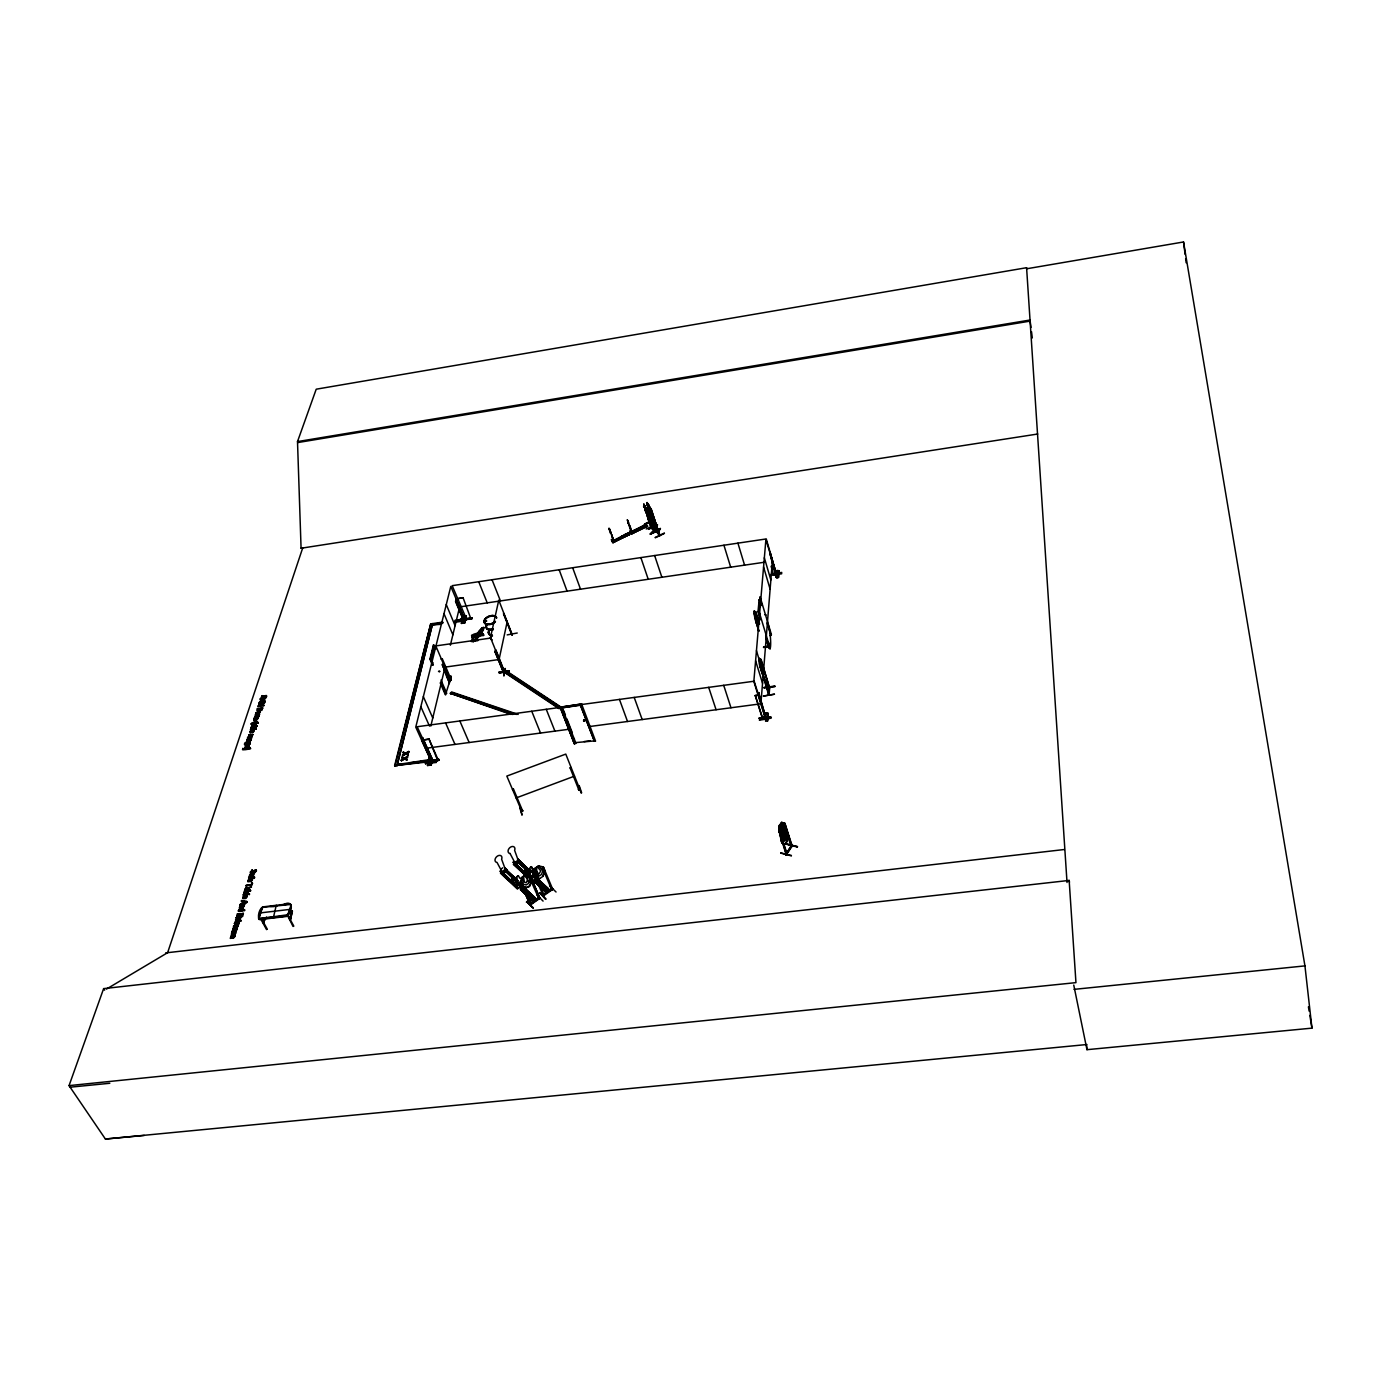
<?xml version="1.0" encoding="UTF-8"?>
<svg xmlns="http://www.w3.org/2000/svg" width="1381" height="1381" viewBox="0 0 1381 1381"><rect width="100%" height="100%" fill="white"/><g stroke="black" fill="none" stroke-linecap="round" stroke-linejoin="round"><path stroke-width="1.5" d="M230.955 937.734L231.818 933.487A1.864 1.174 -29.8 0 1 232.75 932.693L235.927 932.745A2.641 1.674 -29.8 0 1 235.461 933.798C235.081 935.835 233.993 929.448 231.835 934.195C230.403 934.885 237.549 931.157 234.269 934.367M644.962 505.774L646.705 512.109L645.428 509.779M504.6 672.305L503.426 672.72L504.514 672.599L490.479 637.556L498.783 600.148L512.196 634.897L511.695 633.413M244.385 744.117C246.767 739.37 243.229 749.607 249.581 743.686C249.616 744.1 248.615 740.699 246.595 743.323C246.422 745.792 247.475 741.39 249.495 743.047C251.497 746.793 240.864 744.238 246.077 744.583M244.61 744.549L245.818 743.013M509.278 671.201L498.921 672.184M776.674 573.426C773.602 580.935 780.507 571.958 773.222 573.892M247.855 881.354L249.201 879.214L252.136 879.006A1.933 1.208 -28.6 0 1 252.464 879.732C249.322 885.791 249.823 875.157 248.373 881.13M773.015 574.203L776.329 573.719L776.001 577.431M765.506 714.357L765.195 716.981L761.708 717.222M758.721 692.589L758.117 695.23L758.721 692.589L765.143 715.254L765.506 714.012M252.171 873.741C251.618 877.625 255.347 870.427 253.189 875.243C246.094 877.47 252.758 874.674 254.656 877.522M253.931 873.189L252.809 878.333L252.274 877.056L248.649 877.505L252.274 877.056M249.65 887.172L248.684 889.399L245.007 890.521L248.891 889.847L249.892 887.603L247.889 888.363M528.664 877.246L528.802 872.688L532.065 870.427L536.311 875.364L534.999 878.955L532.842 880.457L529.803 879.87L528.647 877.211L525.522 874.898L530.546 876.383L529.441 876.314M252.171 735.71L251.963 734.744L251.497 735.814C253.379 743.41 242.486 735.4 250.548 737.057M233.51 926.875C231.715 930.88 242.745 922.663 236.289 927.997M485.473 620.432L485.042 621.623M485.37 620.57L485.749 621.485M486.423 620.587L485.473 620.552M759.515 720.157C795.37 714.806 734.571 720.692 770.719 716.756M759.602 718.828L770.822 717.067L759.498 718.172M464.361 621.295C463.774 623.642 465.587 616.893 464.637 622.486M611.679 534.464L613.716 541.248L609.28 528.509M609.625 530.839L608.952 528.215L609.539 528.992M236.807 921.231C233.13 924.269 235.322 919.763 238.948 920.523L239.276 922.543C227.934 923.026 240.449 925.529 237.722 923.716M516.477 877.401L516.58 876.797M776.692 577.258L778.401 577.431L778.884 570.664L778.573 577.448L776.743 577.724L769.821 553.056L776.036 577.172L776.415 574.064M529.614 868.338L530.753 866.836M765.057 717.464L753.836 681.489L765.903 539.539L776.554 574.496L766.265 538.935L452.174 585.665L466.674 619.534L465.518 618.584M776.743 577.724L777.123 570.491L777.02 577.603M777.192 577.603L777.33 570.836M765.419 714.081L765.057 717.654L765.816 717.205M767.577 720.986L767.905 713.131L767.577 721.02L765.609 721.279L766.11 712.976M773.705 573.788L773.688 574.669M770.184 552.4L776.122 575.204M762.347 717.136L765.195 716.446L762.364 716.791C759.619 719.846 769.683 715.807 762.623 717.602M779.35 830.948L786.41 854.58L792.245 845.932M526.851 901.845L532.962 907.576M786.756 852.923L786.531 854.476M533.083 907.973L526.8 901.948M539.764 892.955L545.599 899.359M539.643 892.609L546.047 898.927M755.252 695.661L758.48 694.954L755.252 695.661L762.347 717.188M627.751 522.501L628.062 523.416M629.84 525.419L632.015 532.462L630.875 530.995L629.96 531.53L630.875 530.995L631.877 532.531L627.526 520.067M250.375 736.884C250.703 740.371 253.258 734.088 250.324 737.886M771.185 575.083L781.629 573.805L781.715 572.425L771.254 574.151M775.017 686.547L763.814 687.565L774.896 686.064M785.15 837.835L784.805 833.934M759.515 720.243L759.654 718.638M765.678 634.967C772.152 668.887 771.979 630.582 767.197 622.417M769.994 635.674L771.392 634.552L760.189 597.179L758.583 611.472M768.596 693.538L769.252 694.211L760.189 666.332L768.699 694.971L769.044 686.512M769.441 687.531L768.457 694.091M759.464 658.513L761.138 659.479L769.614 688.101L760.741 659.428C753.802 658.495 770.633 691.277 769.096 694.919L769.718 687.358M761.207 670.562L762.502 671.684L761.829 662.984M761.035 701.962L772.342 561.635M759.429 658.392L760.102 667.109M760.292 663.363L756.46 650.675M769.131 694.816L760.568 666.263M654.301 531.616L647.292 510.21M655.785 530.925L659.669 535.638M756.581 615.684C756.909 626.387 757.375 625.938 756.564 615.736M770.287 648.811L758.98 611.369L760.189 597.179M653.213 527.076L649.208 521.604M758.618 631.221C756.218 620.898 754.061 619.396 754.354 611.127M754.233 611.144L755.994 612.18L754.216 611.023L756.201 616.099L756.564 621.381L755.804 620.863M647.672 510.797L643.805 504.22L650.744 527.3L654.663 531.978M521.155 882.286L531.15 904.486L530.252 905.056L520.344 882.908L530.459 904.969L539.936 898.254L530.373 875.968L525.54 874.76L522.156 877.108L520.413 882.977L515.7 886.74L520.568 883.322M249.978 737.955C245.145 737.247 254.294 736.539 247.475 738.731M764.97 614.735L764.832 614.787M542.319 867.769L551.848 890.003L552.452 889.105M760.43 619.758L757.996 611.731L759.17 599.665L760.12 599.527L759.343 607.588M541.248 885.117L541.784 886.222M449.274 683.543L450.862 676L448.842 683.681M643.909 504.169L643.65 506.741L643.96 504.289L643.753 506.689L645.825 509.33C644.651 503.081 651.141 522.743 645.255 509.365M450.931 676.327L449.239 681.886M528.181 894.197L528.491 895.302M646.86 504.289C648.293 506.275 646.429 499.663 647.016 504.324L655.751 530.977M527.041 870.807L526.385 869.909L524.659 870.703M524.452 870.738L524.728 871.635L526.834 870.841M511.522 880.18L511.764 879.196M293.065 926.478L287.265 914.913M782.906 835.971L784.995 833.192L785.789 826.684L782.457 826.045L780.472 828.859L779.661 835.384L783.01 836.006M779.782 835.401L780.593 828.876L782.578 825.942L780.938 823.853L781.128 830.464L782.872 829.946L782.457 825.907L785.53 830.913L783.648 836.869L781.698 836.61L780.472 828.859M781.888 833.244L783.804 830.257C789.656 829.688 787.567 837.525 787.256 841.046L785.271 843.998L782.06 843.29L780.904 839.683L781.508 834.797M781.819 833.192C781.214 836.782 779.264 844.551 785.271 843.86L787.256 841.046L787.861 834.607M785.91 836.748C787.222 818.363 788.447 844.93 780.835 838.992L779.195 830.982M256.831 717.896L258.04 717.412L257.643 716.256L254.225 718.275L257.315 718.293L254.225 718.275M266.585 929.637L261.078 919.642M282.414 905.194C294.654 898.099 291.046 911.823 286.627 915.827L258.54 918.572L259.697 919.625L286.937 916.414C291.167 913.67 295.102 899.152 284.503 905.263M236.151 929.586C228.469 931.554 237.1 933.66 236.669 929.12M257.988 718.327C258.92 714.443 258.696 718.776 256.227 719.536M238.395 923.716C237.221 927.739 236.98 925.943 234.39 925.822C230.782 927.79 238.378 922.784 236.116 926.996M463.895 622.089L465.846 615.788L462.635 616.72L461.409 623.418L464.81 622.917L465.846 615.788M465.034 620.345L464.517 622.313M249.098 741.355C252.102 738.749 249.909 742.063 246.491 741.718C249.253 744.791 251.532 738.766 251.031 740.251M765.195 715.254L758.324 692.641M255.796 724.904C254.656 725.06 258.765 725.957 255.571 726.527C247.907 728.978 253.707 723.609 255.571 726.527M431.062 761.535L430.837 760.344M576.119 742.564L595.349 740.837M436.172 762.45C403.217 766.645 458.406 756.823 425.883 762.778M436.31 760.689L425.814 762.001M551.848 890.003L551.399 888.881M551.623 889.796C557.095 886.533 537.865 897.84 543.976 894.75M248.528 891.625L250.41 890.175L244.523 890.883L244.92 893.49L247.527 892.955L247.665 891.263L245.956 892.886L244.817 891.763L246.198 893.317M542.681 894.957L552.383 888.242M543.078 895.699L544.218 895.32L534.395 872.896M538.504 897.823L539.108 898.927L539.539 897.564M529.165 876.693L538.953 898.945L539.936 898.254L530.287 876.072L530.028 872.309A2.71 1.882 -47.5 0 1 530.528 870.565L529.683 868.597M245.956 889.243C249.719 887.793 245.162 887.275 245.162 889.088M289.647 918.969L288.18 915.966M292.254 911.425L290.407 919.867L292.409 911.097L287.455 914.412L293.825 926.168M560.082 707.227L581.591 703.982L560.082 707.227L574.41 743.91L575.998 743.375L561.998 707.78L580.555 705.277L594.296 741.096M240.398 918.158L238.309 919.763M244.023 905.142C244.765 909.63 235.409 907.386 243.488 905.815C234.442 904.952 249.201 903.761 242.176 907.162M529.976 904.831L539.833 897.961M574.41 743.91L560.134 706.882M594.089 740.285L580.469 705.38M239.034 910.545L239.569 908.37L242.883 908.059A1.864 1.174 -29.2 0 1 243.211 908.715A2.158 1.364 -29.3 0 1 242.607 909.889L242.849 910.321A2.158 1.364 -29.3 0 0 243.453 909.147A1.864 1.174 -29.3 0 0 243.125 908.491L239.362 909.423L239.793 910.683L239.983 909.302L242.314 908.871L242.262 910.39L241.83 908.387L238.792 910.114M258.126 713.908L260.301 712.251A1.761 1.018 -26 0 0 260.008 711.664C255.347 713.684 253.086 713.476 259.783 711.232A1.761 1.018 -26 0 1 260.094 711.836L258.42 713.425L259.542 711.836M471.629 618.55C456.576 620.328 477.36 618.981 470.61 618.187L455.005 620.328M471.991 618.153L466.415 618.464M580.538 704.828L562.222 707.883L505.377 670.303L503.772 671.477L558.96 708.09M431.925 760.206L438.813 759.36L437.38 759.878M461.392 623.401L463.947 622.986L465.432 615.891M431.649 760.603L439.158 760.12L432.27 760.966M463.947 622.986L465.708 615.805M461.668 623.314L462.687 616.668M255.157 725.716L255.589 724.473M258.368 714.875C255.364 716.066 255.002 712.389 259.058 714.944M430.889 761.294L430.181 765.143L431.562 758.946M430.613 765.039L431.839 758.877M427.54 765.506L428.904 757.824L427.471 765.557L431.114 765.091L431.994 758.86M431.114 765.091L432.754 760.931M432.201 760.223L433.168 761.259L431.804 761.345M764.832 716.739L765.454 717.775L754.199 681.213L417.148 726.734L433.168 761.207M463.049 597.68L457.439 598.733L463.049 597.68L470.938 618.912L470.679 617.808L471.905 617.928M252.05 873.759L250.203 874.294L250.531 875.83C253.655 873.413 248.77 873.793 249.322 876.521M251.687 875.692L251.221 874.277L250.531 875.83M437.725 760.603L428.99 738.99L422.966 740.061L432.495 761.259L438.416 760.482L428.99 738.99M258.696 705.536L260.129 704.137L262.804 704.638A1.916 1.105 -25.8 0 1 262.269 705.605L262.062 705.173A1.916 1.105 -25.8 0 0 262.597 704.206L259.628 703.861L258.212 706.157L263.944 705.363L262.062 705.173M647.827 512.506L647.654 513.49L646.135 510.297L645.911 511.298L644.271 506.171L651.521 527.507M235.547 927.048C235.65 927.393 234.062 923.423 234.597 927.635M248.925 887.258L249.012 889.001L248.131 888.794C247.216 885.29 244.989 890.745 245.749 889.019M253.206 873.275L252.395 875.606L252.032 873.483M517.236 633.016L507.172 634.897M249.892 738.386L249.495 736.764L248.045 738.196M505.153 668.404L503.858 676.034L505.36 668.767M251.618 879.3L250.393 881.078L252.222 879.3A1.933 1.208 -28.6 0 0 251.894 878.575L248.649 878.989L247.889 881.613M246.664 895.786L246.94 895.941A1.951 1.226 -29 0 1 247.268 896.683C244.282 900.844 245.024 897.115 247.026 896.252A1.951 1.226 -29 0 0 246.698 895.509L243.436 895.924L243.16 898.082M495.555 650.002L504.341 672.633M503.461 613.785L511.85 634.949M234.287 935.835L233.026 937.664L234.908 935.852A1.985 1.26 -29.8 0 0 234.58 935.075L231.628 935.248L231.559 933.055A1.864 1.174 -29.8 0 1 232.509 932.261L235.685 932.313L234.511 934.833M494.899 651.521L495.883 651.124L494.899 651.521L503.616 672.737M499.18 658.961L507.259 621.433M253.414 730.704L252.274 732.172L253.949 730.549A1.778 1.036 -26.3 0 0 253.655 729.945C248.804 730.584 249.063 733.259 252.274 730.704M250.548 872.343L252.205 869.926L251.307 872.568M483.35 629.857L483.851 627.44L480.502 634.725L483.419 629.822L477.791 635.45L479.898 630.875M483.039 634.172L473.804 635.502L474.322 636.762L483.557 635.45C484.127 631.341 469.385 633.465 472.043 637.09L473.32 636.917L471.508 635.83M483.557 635.45L483.16 633.62M249.426 743.668A1.933 1.139 -26.5 0 0 249.978 742.667C246.422 740.958 242.279 744.86 250.203 743.099A1.933 1.139 -26.5 0 1 249.65 744.1L249.806 744.1M451.104 680.039L450.068 679.383M481.503 633.862L474.719 641.198M482.487 627.699L474.374 636.503L473.407 640.732M527.663 879.887L526.109 882.735L524.4 882.148L523.554 876.849L524.642 876.089L527.024 878.385L528.647 872.568L532.082 870.289L536.898 871.515L538.4 875.002L536.57 880.785L533.152 883.046L528.336 881.855M534.188 875.416L532.634 878.247L530.943 877.66M450.983 679.21L450.068 679.072L451.242 679.711M482.832 627.906L474.374 636.503M476.255 637.573L476.738 635.139M472.043 637.09L471.646 635.277M471.404 641.647L472.803 635.64M473.804 635.502L472.423 641.44L477.878 640.663M436.172 762.467L436.551 760.879L425.918 762.623M469.851 618.792L459.89 620.086L469.851 619.068L470.179 617.704M442.265 658.72L441.299 659.1L442.265 658.72L451.311 679.97M430.768 760.344L431.286 758.376M463.826 621.381L464.448 619.137M431.821 758.29L430.803 760.551M260.129 709.161L260.923 710.266L262.252 708.798M260.526 709.005C263.288 709.627 259.507 708.626 259.024 710.628M466.243 618.343L460.287 619.344L460.028 620.362M460.011 620.656L460.339 619.275M442.783 622.106L430.717 623.867L394.621 765.661L431.804 761.466L432.167 759.947M454.97 622.279L465.155 620.811L466.277 619.309M425.641 764.021L426.004 762.45M459.821 620.224L469.868 618.774M445.77 694.695L441.195 682.49M442.352 664.744L449.101 680.729L442.352 665.021M421.999 740.147L422.603 737.592L421.619 740.199L431.459 761.639L415.75 727.148L450.793 586.424L465.034 620.086M464.448 622.572L455.54 601.512L456.075 599.302L465.155 620.811M464.81 622.917L455.885 601.46L456.421 599.233M430.82 726.043L445.338 666.005M450.361 645.203L459.493 607.467M445.856 693.521L449.723 681.368L442.369 664.226M406.894 760.051L404.944 758.307L407.499 756.443L404.443 758.048L402.009 757.116L404.012 758.86L401.405 760.776L404.512 759.118L406.894 760.051L406.843 759.015M408.155 755.044L406.187 753.318L408.741 751.454L405.686 753.059L403.269 752.127L405.272 753.871L402.665 755.77L405.772 754.13L408.155 755.044L408.103 754.009M404.944 758.307L407.533 757.496L407.499 756.443M406.187 753.318L408.776 752.507L408.741 751.454M432.477 665.055L429.905 659.117L433.427 645.048L435.567 648.932M432.926 665.003L430.354 659.065L433.876 644.979M432.719 663.001L431.062 659.169L434.1 646.981M401.405 760.776L401.353 759.723L404.012 758.86M402.665 755.77L402.613 754.716L405.272 753.871M402.061 758.152L402.009 757.116M403.321 753.146L403.269 752.127M394.931 766.3L430.717 623.867M397.486 763.952L432.616 623.591L396.951 766.041M438.709 671.546L438.485 671.321M768.613 643.442L768.354 642.32L768.82 643.805M760.171 615.218L760.016 614.39M760.085 615.322L759.723 613.993M290.373 919.85L289.596 919.263L291.805 911.477M292.409 911.097L287.507 914.084M289.993 919.901L291.84 911.201M464.603 620.155L464.379 619.396M516.58 877.177L517.927 875.813M265.066 918.365L262.873 922.266L266.533 916.932M263.391 923.026L264.997 919.073L263.391 923.026L264.185 918.486M259.231 916.898L260.232 913.514M260.733 911.84L261.734 908.474M260.888 912.133L261.889 908.767M232.284 938.32C237.308 931.433 229.919 942.515 235.15 936.283A1.985 1.26 -29.9 0 0 234.822 935.507L231.49 935.921L230.489 938.459M243.211 903.329C246.422 898.082 244.264 906.437 243.401 901.5M249.685 881.682C250.341 875.571 253.793 881.699 249.443 881.268M233.026 937.664L233.354 935.369M239.396 916.242L240.052 914.118L238.171 914.792L237.446 913.825L243.384 913.583L242.504 916.483L241.589 916.121L242.279 913.859L240.967 914.464C241.312 917.433 238.361 915.948 240.311 916.587M244.472 898.651L245.507 895.803M250.393 881.078L250.703 878.868M237.342 925.028L236.738 927.359M239.638 916.673L240.967 914.464M238.602 924.735L238.758 921.11L238.671 922.612M238.948 920.523L239.655 920.057M252.222 878.402L252.499 877.487M252.55 876.124L248.891 877.936M232.008 931.502L235.823 930.898L236.116 929.361C227.589 930.052 239.086 927.342 236.911 929.551M238.896 922.543L238.965 923.561M239.276 922.543L239.362 921.041M240.156 917.726C242.417 921.783 230.644 920.091 238.136 919.211C244.282 917.778 229.125 917.64 240.225 917.916M252.809 878.333L253.69 877.021M253.137 876.037L254.432 876.883L253.724 878.437M249.944 875.899C249.719 871.135 257.677 872.136 256.227 870.323A1.985 1.226 -28.4 0 0 255.848 869.737L251.307 872.291M237.221 929.258L237.152 928.239M240.708 917.864L240.639 916.846M244.092 905.349L244.489 904.279M253.172 871.687L256.072 870.168A1.985 1.226 -28.4 0 1 256.469 870.755L254.743 872.809L255.468 870.393M250.617 886.619C254.639 882.994 237.636 887.914 251.273 884.513C254.328 879.852 249.633 888.501 251.515 886.965M239.31 920.557L240.777 920.298L239.604 921.472M241.83 916.552L243.142 913.152M242.262 903.157C236.22 905.591 247.613 904.52 246.733 901.43L241.537 900.567L243.039 901.828L242.504 903.588L242.814 901.396L241.347 901.172M250.859 887.051L252.395 882.908M240.829 921.317L240.777 920.298M242.607 909.889C249.201 909.63 236.03 913.083 238.948 910.321M249.357 893.628C240.933 899.186 241.899 890.814 249.426 894.646M250.41 890.175L250.479 891.177M244.523 910.683L244.454 909.665M246.75 902.604L246.733 901.43M243.384 913.583L237.687 914.257L236.807 917.157L237.446 913.825M244.782 891.867L244.523 890.883M244.765 890.089L246.008 887.517L248.114 888.138M248.649 877.505L252.447 876.503M232.25 931.933L232.198 930.915M232.923 929.758L232.854 928.74M234.666 924.079L234.615 923.043M235.771 920.523L235.702 919.504M236.427 918.365L236.375 917.347M238.585 911.391L238.516 910.372M239.655 907.921L239.586 906.903M240.311 905.798L240.242 904.779M240.605 904.831L240.553 903.761M241.589 901.603L241.537 900.567M243.522 895.354L243.453 894.336M245.007 890.521L244.955 889.519M246.353 886.136L246.301 885.1M238.999 921.541L235.426 922.543L241.019 920.73M238.171 914.792L237.48 917.07L237.929 914.36M252.205 869.926L251.066 872.136L253.293 871.843M252.43 870.393L250.617 871.981M232.043 937.889C235.081 933.591 229.16 936.128 231.3 938.338M244.23 898.22C247.182 894.077 241.382 896.545 243.488 898.686M612.025 541.283L628.113 532.928L629.477 534.844M612.957 542.578L629.391 534.533L612.801 542.37L611.472 540.057L613.147 539.263L614.718 541.784L614.303 540.748L612.56 541.835M628.113 532.928L628.597 533.756L612.18 541.594C614.959 546.116 609.487 534.844 612.163 541.352M526.903 878.42L528.647 872.568M529.976 885.204L531.944 879.542L530.131 885.325L526.696 887.586C514.198 883.875 528.906 890.452 530.131 885.325M539.798 878.54L534.999 877.47L533.429 873.914L535.241 868.114L538.607 865.783L542.802 870.859L541.507 874.449L539.332 875.951L536.311 875.364L535.327 868.166L538.676 865.852L543.406 867.009L544.77 870.548L543.044 876.296L539.712 878.609M526.834 878.368L528.405 881.924L533.17 882.925L536.415 880.664L538.4 875.002L536.743 871.549L536.622 867.855L537.779 867.182M263.84 703.119L264.686 702.497M259.921 710.386L257.298 710.749L257.436 708.505L262.58 707.797L261.527 709.989L259.818 710.162M264.479 702.066L264.513 703.033M242.745 748.865C266.498 746.828 227.244 752.973 249.823 747.328M255.934 728.788L250.513 729.531L256.124 728.132L255.226 726.838M258.057 723.368C257.936 718.483 246.906 725.957 253.362 723.161A4.799 2.797 -26.2 0 1 255.002 722.746L256.503 722.729A5.092 2.969 -26.2 0 1 257.556 723.057L258.023 722.367M262.58 707.797L261.7 710.438L259.697 709.972M263.719 704.949L263.788 705.846M265.048 700.892C257.436 705.95 258.23 698.544 265.1 701.79M257.436 708.505L257.867 710.594M262.753 695.696L261.924 695.782C259.68 700.685 264.444 695.8 266.309 695.834A1.795 1.036 -25.7 0 1 266.671 696.317L265.912 697.957L264.893 697.612L265.549 695.834L261.889 697.854L262.77 695.661L261.976 697.664L266.101 695.42A1.795 1.036 -25.7 0 1 266.447 695.886L265.117 698.026M246.405 747.466L247.061 745.429L248.908 745.516A1.795 1.053 -26.6 0 1 249.201 746.137L246.612 747.898L248.977 745.723A1.795 1.053 -26.6 0 0 248.684 745.101L245.645 745.516L245.404 747.38M253.293 730.169L253.862 730.359A1.778 1.036 -26.3 0 1 254.173 730.981C251.635 735.659 251.204 727.183 249.978 732.879M257.556 713.545C262.701 710.438 255.52 714.926 258.195 711.578M246.612 747.898C248.062 742.736 248.873 749.676 247.579 745.36M251.601 732.707C252.36 727.39 255.243 732.586 251.394 732.293M247.285 747.345L247.786 745.792M252.274 732.172L252.55 730.204M258.42 713.425L258.696 711.508M254.139 728.219L251.049 727.873L255.157 727.752M254.553 726.941L254.881 727.027M250.22 739.94C242.296 741.373 252.447 737.316 250.772 739.871M251.722 736.211C246.629 734.985 251.808 733.57 252.36 735.365M254.346 728.633L254.95 727.338M255.071 724.766C247.216 725.957 258.005 722.28 255.606 724.68M259.404 713.753L259.455 714.65M263.15 702.29C249.288 705.294 273.801 700.236 259.162 703.292M264.893 697.647C268.777 693.763 258.592 702.014 262.131 696.197L262.977 696.093M251.204 739.819L251.152 738.904M252.758 735.072L252.706 734.174M256.193 724.611L256.141 723.696M258.834 716.532L258.782 715.634L258.402 716.601M263.219 703.188L263.806 702.169M242.97 749.279L242.952 748.26M251.221 724.317L254.605 722.384L258.247 722.781M246.491 741.718L250.22 740.216M257.556 717.723C258.817 721.607 250.651 720.243 257.332 718.172M257.902 716.687C249.616 716.29 260.595 717.568 258.851 714.512M246.698 742.149L246.647 741.234M247.303 740.337L247.234 739.422M247.682 739.163L247.631 738.248M248.856 735.607L248.804 734.692M250.721 729.945L250.669 729.047M251.273 728.305L251.204 727.39M251.67 727.045L251.618 726.147M252.309 725.146L252.257 724.231M253.897 720.312L253.845 719.415M254.432 718.69L254.38 717.792M254.967 717.067L254.915 716.169M255.589 715.185L255.537 714.288M258.42 706.589L258.368 705.691M259.369 703.723L259.317 702.825M259.749 702.532L259.697 701.634M257.85 708.936C256.607 712.769 262.977 706.899 258.074 709.351M1073.762 985.085L1086.968 1049.681L1311.95 1028.137L1304.941 965.889L1183.534 241.968L1026.774 268.76L1026.584 267.707L316.214 389.2L297.502 441.592L301.075 548.24L1037.735 434.014M630.202 531.875L631.186 533.946L647.741 526.351L646.204 524.245L630.168 532.583L646.515 524.745L629.926 532.41L629.632 531.357L631.393 530.684L632.878 533.066L632.463 532.03L630.72 533.135L630.461 531.702M574.375 738.904L574.082 738.749M573.926 738.455L574.151 738.921M568.937 724.939L569.265 726.406L569.127 725.474M583.593 720.934L584.957 720.157L583.973 719.898M583.87 719.708L584.318 720.796L585.026 719.933M583.524 720.813L584.819 721.158L584.491 719.967M563.69 711.612L563.051 710.145L563.552 711.232M563.396 710.732L563.137 710.145M144.315 1135.424L105.405 1139.032L69.05 1085.621L103.627 988.623L1069.153 880.422L1069.515 882.217M578.397 789.224L579.606 788.758M529.786 879.835L528.491 883.426L526.316 884.928L523.261 884.341L522.26 877.159L525.522 874.898M646.239 524.521L629.926 532.272M254.38 877.349L254.363 878.368M647.292 525.798L631.117 533.86L629.978 532.203M522.45 810.146L521.569 811.372L522.657 810.958L513.456 789.052L512.541 789.69L513.456 789.052M780.766 852.819L791.417 855.944M621.329 536.933L622.727 536.864M780.869 853.199L791.365 855.409M503.737 670.51L504.617 671.201M792.159 846.018L784.943 823.3L781.525 822.334L779.488 825.286L780.541 833.002L782.492 833.261L784.373 827.305L781.422 822.437L784.65 823.059L791.779 845.897C776.277 870.876 795.801 837.214 791.365 845.949M786.048 854.269L779.195 831.828M786.825 852.837L787.049 853.821L779.73 831.034M791.209 846.553L791.417 845.051M486.733 621.087L485.18 620.777M446.788 676.673L447.012 677.191M503.892 870.272L500.474 873.189L517.271 888.932L520.654 886.067M502.183 872.015L500.785 872.757L517.91 888.501L500.733 872.619L500.474 870.962L502.649 873.655L506.741 870.807L506.62 869.426L507.241 870.824L502.408 874.208L501.786 872.809L505.653 870.254L501.614 859.241A4.039 2.848 -46.9 0 0 499.922 855.391A4.039 2.848 -46.9 0 0 495.33 858.585A4.039 2.848 -46.9 0 0 497.022 862.435L502.425 872.499M506.033 869.322L504.928 867.838L506.62 869.426M513.697 863.902L515.113 863.125L522.743 870.254M518.963 860.449L513.421 864.299L525.678 875.658M501.666 871.963L518.22 888.276L502.943 873.966M520.568 890.089L520.516 888.604L533.014 900.032L520.741 889.796L531.961 900.775M532.686 899.963L531.875 900.809L532.6 900.326M535.31 898.237L523.503 886.481L525.056 888.501L521.811 890.797L521.397 889.847L523.951 888M534.982 882.39L545.495 891.332L535.776 881.561M545.167 891.418L546.134 890.883L534.689 880.267M536.139 879.214L547.67 889.778L548.689 889.071L537.278 878.42L548.654 889.088L545.132 891.28L548.309 888.794L539.626 881.423M529.648 894.767L529.199 893.835M524.556 870.962L525.971 869.667L527.076 870.548M526.955 870.582L524.625 871.411M511.557 879.921C513.646 876.106 515.027 882.459 511.488 880.18M255.968 728.184L256.262 727.286M259.093 715.686L258.955 714.702M251.497 735.78L251.618 735.227M521.293 810.267L522.536 810.354M786.652 844.033L797.579 846.674L786.6 844.05M786.497 852.94L791.365 846.277M782.906 836.109L784.943 833.157L785.513 826.753M784.581 823.214L791.727 846.691M530.943 903.537L538.763 898.082M650.468 508.571L660.032 535.535L655.474 530.114L656.493 531.15M649.001 522.588L652.868 527.266M534.343 873.31L533.429 873.914M287.68 914.774L258.938 918.745M639.627 527.87L640.525 528.388M485.283 621.036L486.216 620.673M261.527 705.242C253.793 705.432 267.966 703.982 259.3 705.553M245.594 742.615L245.041 744.014L246.198 744.117M545.046 891.677L535.155 882.131M513.508 864.282L525.781 875.606M514.129 863.867L513.439 862.055L528.371 875.83M259.887 710.386L258.023 711.301M787.015 853.734L785.737 853.596L786.859 853.026M765.868 615.184L765.972 614.735M483.937 627.492L481.986 627.716L476.687 635.174L479.69 630.409M474.615 637.124L480.018 631.255M473.131 642.027L481.261 633.24M474.374 640.991L481.606 633.43M511.091 714.46L450.31 693.314L451.639 691.967L518.186 714.46M450.586 693.97L451.915 692.623L516.442 714.443M262.01 908.025L263.063 907.49M552.797 889.45L543.406 867.009L542.457 867.82L543.354 867.199M503.478 672.478L494.95 651.262M451.173 680.022L449.861 679.383M522.639 811.01L521.69 810.958M519.774 807.781L522.07 815.153L520.171 807.16M797.338 847.019L786.807 844.343M560.859 707.521L505.653 670.959L504.03 672.133L559.219 708.764M627.923 521.863L627.216 519.757M527.835 896.338L531.081 894.042L527.905 896.528M520.533 885.791L517.961 888.415M524.659 887.569L524.728 888.501M535.034 881.371L537.692 878.523L538.089 879.473L534.861 881.751M517.599 880.37L512.869 884.064L517.72 880.646M529.096 872.809L525.868 875.071L530.701 871.67M519.308 881.976L514.561 885.67L517.806 883.391M530.58 872.188L517.979 860.346L517.875 858.965L520.171 861.934L515.355 865.283L514.75 863.885L518.462 861.243M513.439 862.055L513.922 863.177L517.979 860.346M519.567 860.518L519.67 861.899L515.614 864.748L515.13 863.626M502.719 867.786L501.389 868.942M536.933 894.905L543.078 901.103M526.42 902.294L526.765 901.465L533.204 907.99M539.332 897.253L529.631 904.054L530.718 903.278M542.733 894.905L551.399 889.226M551.468 888.829L552.486 889.14M552.832 889.312L543.354 895.976L542.785 895.285M556.042 892.005L549.552 885.67M543.389 895.993L533.636 873.914L531.184 871.618L530.097 872.378L517.53 861.002M520.568 882.908L521.431 882.2M534.499 873.206L533.636 873.914L535.241 868.114M520.775 883.132L521.673 882.511L531.064 904.072M481.676 628.942L483.782 627.544M250.082 747.742L245.887 749.382L243.211 748.675M251.031 723.886L253.137 722.746A4.799 2.797 -26.2 0 1 254.777 722.315L256.279 722.315A5.092 2.969 -26.2 0 1 257.349 722.643L257.833 722.954M106.475 989.072L167.619 952.683L302.715 547.912L301.093 548.171M541.49 885.117L542.526 884.962M512.127 879.196L514.025 879.283L513.093 880.439M578.812 789.604L579.468 788.482L579.916 789.552L565.778 754.095L506.827 776.087L521.811 811.337M579.692 789.673L578.484 789.449M522.225 810.267L522.674 811.027M402.458 755.338L405.565 753.698L407.947 754.596M403.476 752.576L405.893 753.491L408.931 751.885M401.198 760.344L404.305 758.687L406.704 759.602M402.216 757.565L404.633 758.497L407.688 756.874M612.249 540.454L612.94 540.126M650.227 533.774L659.617 530.045L650.33 534.136L660.446 528.578L651.159 532.669L660.377 528.44M650.347 534.119L659.583 529.976M655.215 537.433L664.313 533.066M655.319 537.779L664.434 533.411M648.121 507.656L651.867 514.267L650.416 512.61M644.875 509.382L647.275 514.319M644.841 509.986L648.449 516.58L648.794 514.181M655.043 531.737L647.171 510.003M651.211 508.881L659.704 535.69L650.313 508.346L650.883 509.019L647.05 502.477L647.551 505.153M628.648 523.002L628.131 521.034M647.275 514.267L648.5 515.993L647.171 514.302M651.918 512.437L651.815 514.146M610.367 533.187L609.815 531.564M628.424 523.882L628.2 523.347M611.559 534.706L613.855 541.179L612.974 539.936M653.472 519.791L644.392 524.262L653.42 519.929M629.943 531.72L630.824 531.53M644.547 524.435L653.576 520.085M647.326 525.712L631.393 534.205M613.06 542.716L629.218 534.395M646.204 529.009L655.474 524.953M648.362 528.923L657.408 524.59M657.563 524.987L648.535 529.372M643.822 504.98L647.62 511.402L643.926 504.928L644.288 507.518M644.426 505.291L645.065 507.621M647.672 503.547L650.002 509.796L647.775 503.495M644.495 505.878L649.225 522.95M648.103 504.065L650.934 509.071M644.858 505.809L654.525 531.978M648.397 504.169L650.796 511.833L648.397 507.707M652.419 526.886L644.823 506.447L646.705 511.35M770.961 635.519L767.232 623.487M485.059 621.502L485.974 621.157M570.094 767.905L571.078 767.543L570.094 767.905L578.863 789.984M581.125 793.057L578.743 785.703M579.778 789.276L578.812 789.967M246.871 893.196L248.39 891.418M516.062 797.976L574.496 776.139M240.363 904.4L246.509 902.173M242.97 902.898L245.853 901.879M472.043 618.74L471.957 617.704M250.479 738.317L251.307 736.228M517.53 875.813L518.134 875.709M245.542 747.604L247.061 745.429L244.989 748.07M244.92 895.786L242.659 898.565M251.946 730.756L250.703 732.759M431.511 760.31L432.408 760.171M245.197 898.03L246.509 896.407M247.061 745.429L245.438 746.379L245.714 747.932M256.952 717.896L257.315 719.259L253.69 719.898M465.829 619.344L466.726 619.189M297.502 441.592L1030.002 320.029L1030.986 327.435M297.933 442.541L1030.209 321.1M512.869 880.785L511.436 879.956M528.63 895.164L528.992 893.818M528.923 895.285L527.956 894.715M437.38 759.843L432.892 760.102M649.277 522.329L652.799 526.575M654.991 531.754L651.107 527.059L654.715 531.357M430.751 760.931L431.355 760.258L431.804 761.466M460.874 606.725L764.66 562.205M778.884 570.681L776.933 570.508M776.554 574.496L773.584 574.945L771.116 566.245M430.993 624.505L443.059 622.745M455.281 620.967L465.466 619.499M442.472 623.418L432.27 624.903L440.694 624.35M454.694 621.64L464.879 620.155L465.086 618.93M498.921 672.271L509.123 670.769M472.164 636.555L483.678 634.897M476.324 637.47L478.05 637.142M490.583 638.091L435.809 645.911L450.396 680.143M758.98 611.369L760.361 617.342M754.302 612.387L756.046 619.137L754.354 613.164M754.147 613.509L758.67 630.547M756.063 622.986L757.34 624.074M444.906 667.144L499.283 659.497M259.542 702.118L265.256 701.324M258.212 706.157L263.944 705.363M449.136 680.557L449.723 681.368M262.787 708.211L257.643 708.936L257.298 710.749M757.996 611.731L758.963 611.61M255.381 714.771L259.611 714.167M254.76 716.653L258.989 716.048M765.264 646.377L768.975 646.74L763.572 647.465M763.572 647.016L769.01 646.325L763.555 647.396M252.084 724.714L256.348 724.127M251.463 726.63L255.727 726.026M255.986 726.043L257.056 725.819M251.049 727.873L255.468 727.286L256.141 729.203M250.513 729.531L256.296 728.719M759.533 659.807L761.19 666.66L759.464 660.636M248.632 735.193L252.913 734.588M248.597 738.127L249.668 737.972M762.571 669.06L761.708 663.001M247.078 739.923L251.377 739.318M246.733 744.031L248.891 743.738M763.935 687.859L775 686.374M422.966 740.061L428.939 739.249M769.856 647.689L768.906 647.81L765.885 637.798M426.781 748.157L569.87 729.151M589.083 726.596L761.224 703.758M767.957 713.148L765.851 712.976M432.546 761L438.468 760.206L437.449 759.446M765.437 717.533L762.243 717.947L755.269 695.385M466.674 619.568L465.138 618.688L466.364 618.774M568.42 706.399L574.479 705.622M399.385 764.263L403.476 763.728M409.622 762.916L415.767 762.105M419.876 761.57L426.021 760.758M394.621 765.661L431.511 760.81L431.856 759.291L397.331 764.539M574.461 743.565L560.496 707.055M584.111 741.562L590.101 740.803M250.289 875.399L251.463 875.261M250.168 878.937L247.7 881.406L248.701 881.751M252.637 883.339L251.722 882.994M246.129 885.704L251.273 884.513M245.991 889.399L247.164 889.243M244.765 891.315L250.651 890.607M245.352 891.798L247.769 891.505M243.28 894.923L249.598 894.059M240.484 905.211L244.73 904.71M240.07 905.366L243.246 904.987L243.712 906.247L239.414 907.49M239.552 910.252L242.02 909.958M270.797 906.575L276.597 905.884M272.886 906.644L276.752 906.178L276.269 905.297L273.3 918.02M238.343 910.959L244.696 910.096M241.589 916.121L242.504 916.483M236.186 917.933L240.881 917.277M235.53 920.091L239.379 919.418L239.621 917.985M234.425 923.647L239.137 922.974M232.681 929.327L237.394 928.671M232.44 931.329L235.875 930.829L236.772 929.344M230.247 938.027L232.802 935.438M165.668 952.907L1064.388 849.505M773.93 574.928L776.916 574.22M69.05 1085.621L1075.954 982.633L1069.153 880.422M1074.038 989.366L1304.941 965.889M70.12 1087.192L109.807 1083.274M105.405 1139.032L1086.951 1044.519M581.66 792.78L579.174 785.565M651.141 527.11L644.461 506.361M244.368 891.418L244.195 893.3M535.638 898.133L523.572 887.413M534.999 898.582L523.106 888.259M521.017 889.744L531.944 900.222M782.82 840.874L784.771 841.133L786.031 839.234L785.772 832.484M243.643 901.931L246.094 902.311M241.779 900.999L246.975 901.862M780.938 839.027L784.045 839.579M259.041 919.28L287.352 915.948L291.132 904.883L289.855 903.692L262.735 906.903C259.265 908.853 257.47 915.966 259.024 919.453M536.898 871.515L532.065 870.427M584.543 720.45L584.957 720.364M531.253 866.647L532.773 869.115L531.512 866.716M450.31 693.314L512.834 714.495M537.451 873.155L539.142 873.741L540.696 870.91L537.71 867.113M406.394 753.75L408.293 754.458M403.131 752.714L405.065 753.439M405.134 758.756L407.05 759.464M401.871 757.703L403.804 758.428M784.512 838.785L782.906 836.765M264.203 698.924C257.021 698.078 263.374 704.586 264.254 698.855M769.2 688.066L760.62 659.548M768.941 693.366L769.2 694.229M760.931 668.49L761.725 668.939L761.345 663.467L759.326 658.53M290.856 904.434L262.338 907.386L258.868 918.986M656.027 531.322L647.137 504.462M255.709 870.824L254.294 870.427L252.102 872.792A1.864 1.157 -28.5 0 1 250.979 872.878L250.306 871.912M252.274 873.914L250.393 872.447M439.676 671.27L439.4 671.787M518.963 860.415L529.683 870.323L517.495 859.224M530.822 871.808L517.875 858.965M510.055 853.51L515.372 863.591L518.583 861.347L514.612 850.333A4.022 2.848 -47.3 0 0 512.938 846.484A4.022 2.848 -47.3 0 0 508.381 849.66A4.022 2.848 -47.3 0 0 510.055 853.51L510.176 853.631M518.03 861.071L530.494 872.257M519.083 862.607L529.786 872.533M536.639 878.868L548.084 889.485M529.648 872.861L518.842 863.004L529.527 872.913M536.311 878.834L547.825 889.519M535.604 881.941L545.702 891.194M535.138 881.993L545.495 891.349M513.059 862.314L526.713 874.933L513.922 863.177M527.473 876.383L513.784 863.85L527.421 876.503M521.362 880.715L521.276 880.629A2.71 1.899 -47.1 0 0 519.584 878.092L518.721 876.124M516.701 879.317L504.566 868.114L506.741 870.807M505.532 869.236L517.823 880.785M505.411 869.754L517.599 881.164M506.637 871.376L517.271 881.406M504.6 869.892L519.808 884.168M525.039 889.243L535.207 898.444L532.03 900.412L520.257 888.777M523.278 887.862L534.93 898.651M504.358 870.479L516.563 881.907M503.702 873.448L517.374 886.36M503.202 873.586L516.891 886.464M500.095 871.221L502.649 873.655M544.77 870.548L542.975 876.227M500.716 872.619L517.84 888.518M643.788 504.876L645.117 506.551M643.805 506.067L644.409 506.965M645.514 509.019L646.843 511.453M656.01 530.822L659.721 535.086L650.848 508.432M645.894 526.817L644.599 525.229M620.604 536.743L621.813 538.176M103.627 988.623L104.628 990.177M630.927 531.064L628.683 524.417M243.954 892.868L247.406 893.559L248.287 891.194M244.955 895.855L243.298 898.271M261.82 919.263L267.327 929.24M260.388 913.808L259.904 912.945L289.233 909.475L289.699 910.355M609.28 528.785L610.816 532.168M289.665 918.848L287.593 914.17M521.776 889.519L518.203 882.787A2.71 1.899 -47.1 0 1 517.409 879.628L516.546 877.66M256.175 725.491L256.883 726.371M645.134 510.038L646.653 513.093M610.695 532.237L611.179 533.29M422.603 737.592L431.787 758.014M438.813 759.36L439.106 760.396M420.842 706.675L429.474 726.095M423.346 696.645L432.771 717.999M500.474 870.962L500.975 872.084M445.58 722.884L454.988 744.411M530.787 899.135L534.136 897.011M459.838 720.968L469.143 742.529M440.988 680.056L446.754 693.4M431.114 659.169L432.788 663.053M440.919 682.076L445.994 693.728M433.047 664.986L430.492 659.082L433.927 645.376L435.602 649.294M440.194 682.87L445.321 694.747M433.427 645.048L435.136 649.001M443.612 668.749L448.911 681.489M446.391 675.775L448.894 681.575M540.92 887.241L544.235 885.135M443.991 613.682L452.882 634.811M446.27 604.55L455.091 625.662M463.792 621.882L464.344 622.866M495.917 649.95L504.514 671.701M531.754 711.25L540.523 733.052M478.724 581.729L487.234 602.858M503.599 613.164L512.213 634.828L511.522 634.052M546.255 709.299L554.92 731.136M492.033 579.744L500.457 600.925M783.804 823.956L791.192 846.76M563.88 711.129L565.416 715.047M566.935 718.983L572.304 732.741M581.591 703.982L595.574 741.131M559.15 569.749L567.073 591.154M572.666 567.746L580.521 589.186M619.448 699.407L627.526 721.503M634.207 697.422L642.182 719.553M623.746 535.241L624.954 536.674M627.716 535.345L626.508 533.912M640.87 557.596L648.224 579.26M641.595 528.681L640.37 527.249M639.938 529.475L638.712 528.043M654.629 555.542L661.879 577.258M643.08 527.974L641.837 526.541M708.695 687.358L716.083 709.748M647.326 504.169L656.51 531.219M723.713 685.321L730.981 707.763M779.177 830.568L786.618 853.613M761.621 716.929L761.863 717.999M755.597 660.809L762.536 683.284M761.466 667.006L763.365 673.134M723.937 545.236L730.687 567.177M755.442 618.636L758.998 631.152M755.994 612.18L759.602 624.039M758.946 622.71L755.511 612.146L758.566 622.762M759.17 599.665L760.361 603.67M737.92 543.147L744.566 565.14M759.723 597.248L761.621 603.842M759.964 599.302L761.829 605.586M763.572 566.987L770.115 589.186M764.349 557.803L770.857 579.951M770.184 553.004L776.588 575.117M773.015 573.961L773.239 574.997M644.392 505.929L644.927 508.294M1308.411 1006.853L1309.119 1011.099M1309.827 1015.363L1311.95 1028.137M1183.534 241.968L1185.105 254.449M1185.64 258.61L1186.158 262.77M1031.521 331.647L1032.298 337.982M1086.674 1045.382L1086.968 1049.681M1026.584 267.707L1067.03 882.494M781.836 834.866L781.957 838.181M439.745 671.563L439.175 671.201M532.686 869.046A2.71 1.882 -47.5 0 1 534.533 870.962M496.625 617.877A6.646 3.919 -21.7 0 0 488.011 616.616A6.646 3.919 -21.7 0 0 485.214 623.573A6.646 3.936 -21.7 0 0 495.296 621.26A6.646 3.919 -21.7 0 1 485.214 623.573A6.646 3.936 -21.7 0 1 488.028 616.634A6.646 3.936 -21.7 0 1 496.642 617.894M495.468 621.743A6.629 3.919 -21.7 0 1 485.784 624.264A6.629 3.919 -21.7 0 1 487.234 617.687A6.629 3.919 -21.7 0 1 496.418 617.445M492.499 635.916A6.594 3.936 -21.7 0 1 489.271 631.272M491.791 639.696A6.56 3.919 -21.7 0 1 491.118 635.778M492.982 628.683A6.612 3.919 -21.7 0 1 487.2 628.441A6.612 3.919 -21.7 0 1 486.526 624.523M492.206 635.346A6.698 3.988 -21.7 0 1 488.442 631.79M493.38 629.65A6.612 3.919 -21.7 0 1 487.597 629.408A6.612 3.919 -21.7 0 1 486.923 625.489M493.259 629.391A6.715 3.988 -21.7 0 1 487.389 629.132A6.715 3.988 -21.7 0 1 486.682 625.144M493.138 629.08A6.715 3.988 -21.7 0 1 487.269 628.838A6.715 3.988 -21.7 0 1 486.561 624.851M492.102 634.949A6.594 3.936 -21.7 0 1 488.408 631.445M492.327 635.657A6.698 3.988 -21.7 0 1 488.563 632.101M491.929 640.024A6.577 3.919 -21.7 0 1 491.239 636.106M783.32 832.916L782.647 837.318L782.82 832.898L780.921 831.707L782.958 831.897L783.648 827.651L783.493 831.932L785.461 833.14L783.32 832.916M533.843 872.101L533.152 875.882L536.156 877.349L532.807 876.762L531.305 880.595L532.013 876.659L529.147 875.226L532.324 875.761L533.843 872.101M774.448 694.211L763.313 696.059L774.413 694.211M784.201 831.241L783.39 834.504L782.285 834.089L782.095 827.478L784.201 831.241M779.419 825.251L778.729 831.811L779.419 825.251M260.733 699.822C272.782 699.839 253.431 696.594 262.252 700.788C266.637 699.528 260.353 698.562 261.32 700.426C265.256 700.581 262.925 697.129 260.733 699.822M509.313 671.149L499.007 672.996L509.278 671.149M483.298 628.614L479.103 633.706L483.385 628.666M434.135 647.206L431.01 659.186L435.015 647.085L434.135 647.206M529.924 892.955L526.748 895.44L529.924 892.955M542.992 883.875L539.833 886.343L542.992 883.875M532.117 895.009L528.94 897.495L532.117 895.009M545.184 885.912L542.025 888.397L545.271 886.101M533.273 896.096L530.097 898.582L533.273 896.096M546.358 886.999L543.199 889.468L546.444 887.189M547.135 887.707L543.976 890.193L547.135 887.707M514.388 877.349L509.658 881.026L514.388 877.349M527.352 868.39L522.657 872.067L527.352 868.39M516.08 878.937L511.35 882.632L516.08 878.937M529.061 869.978L524.366 873.655L529.061 869.978M644.737 527.179L643.442 525.574L644.737 527.179M626.611 535.863L625.334 534.257L626.611 535.863M623.47 537.382L622.192 535.759L623.47 537.382"/></g></svg>
